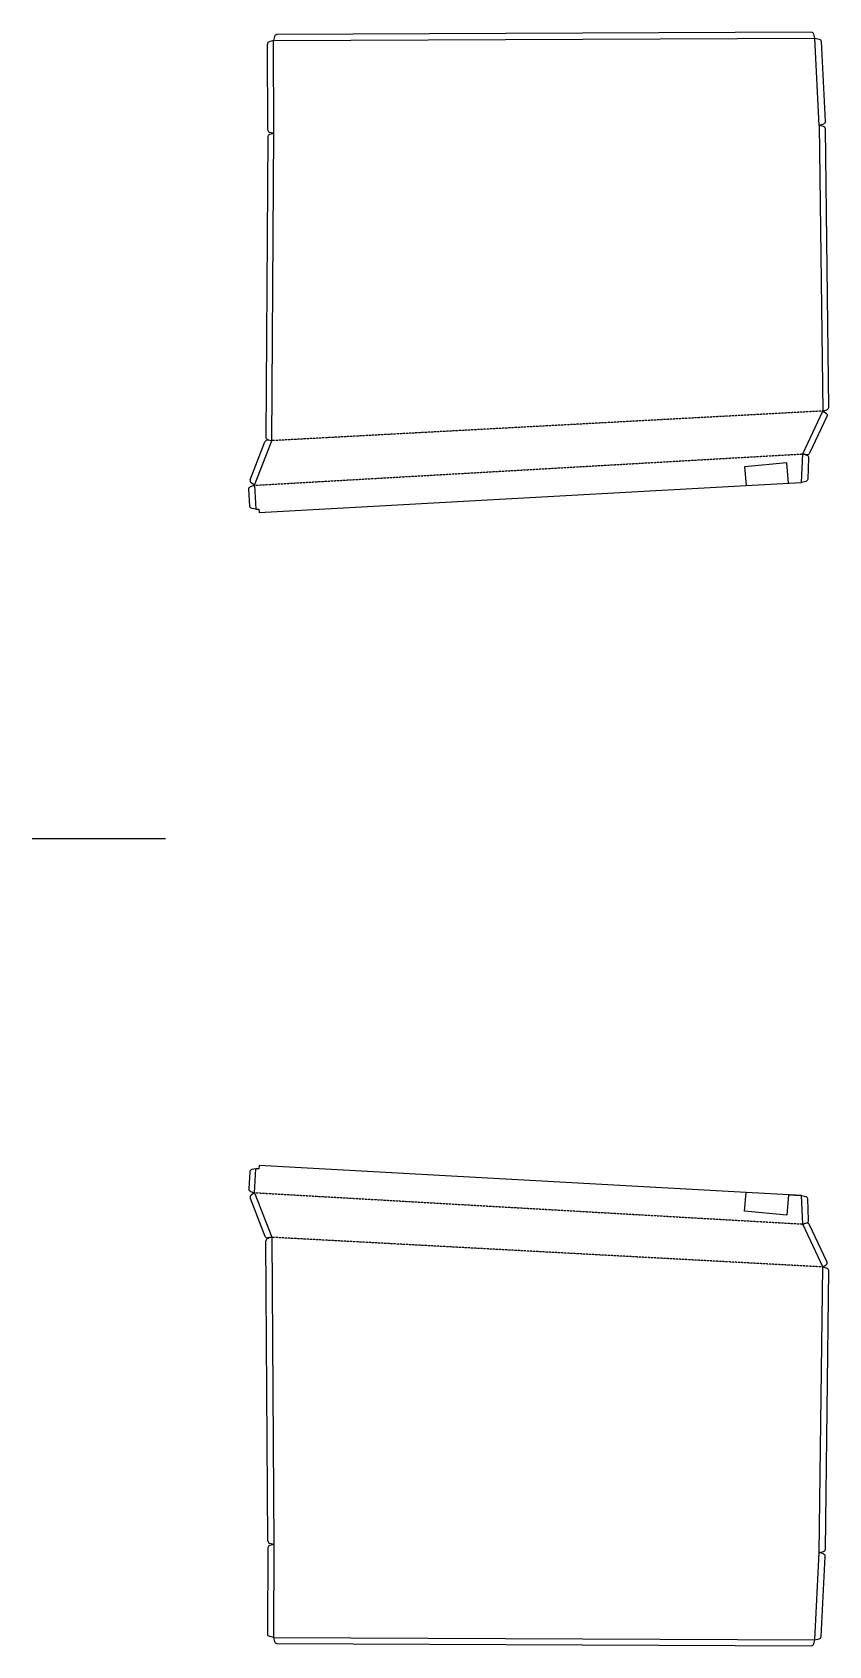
# Model space of a CAD drawing. Header units: millimetres. Extents: x -277 to 1320, y -618 to 2618.
import ezdxf

# ---------------------------------------------------------------- set-up
doc = ezdxf.new("R2010")
doc.units = ezdxf.units.MM
doc.linetypes.add('DASHED', pattern=[0.75, 0.5, -0.25])
doc.layers.get('0').update_dxf_attribs({"linetype": 'CONTINUOUS'})
doc.layers.add('1', color=7, linetype='DASHED')

msp = doc.modelspace()

# ---------------------------------------------------------------- linework, layer by layer
for p, q in [((195.6, 2421.9), (194.7, 2594.3)), ((206.6, 2601.4), (198.3, 2599.1)), ((207.6, 2414.9), (206.6, 2601.4)), ((207.6, 2414.9), (199.3, 2417.1)), ((160.3, 1720.3), (189.8, 1796.7)), ((169, 1709.4), (203.5, 1798.9)), ((203.5, 1798.9), (195, 1799.8)), ((1236, 1754.7), (1151.4, 1746.5)), ((1240, 1713.9), (1236, 1754.7)), ((1151.4, 1746.5), (1155.1, 1709.2)), ((1155.1, 1709.2), (1266, 1715.3)), ((1240, 1713.9), (1266, 1715.3)), ((169, 1709.4), (162, 1714.4)), ((178.2, 1654.8), (1155.1, 1709.2)), ((171.8, 1661.4), (177.8, 1661.8)), ((177.8, 1661.8), (178.2, 1654.8)), ((-9.5, 1000), (-276.8, 1000)), ((169, 290.6), (171.8, 338.6)), ((160.3, 279.7), (189.8, 203.3)), ((169, 290.6), (162, 285.6)), ((1151.4, 253.5), (1155.1, 290.8)), ((1240, 286.1), (1236, 245.3)), ((1240, 286.1), (1266, 284.7)), ((1266, 284.7), (1274.3, 282.8)), ((1279.9, 235.2), (1278.2, 278.1)), ((1236, 245.3), (1151.4, 253.5)), ((1268.2, 227.7), (1276.4, 230.2)), ((1308.4, 141.6), (1268.2, 227.7)), ((203.5, 201.1), (195, 200.2)), ((203.5, 201.1), (195.2, 198.8)), ((195.6, -407.9), (191.6, 193.9)), ((1308.4, 141.6), (1316.7, 139.3)), ((1313.6, -424.4), (1320.3, 134.4)), ((207.6, -414.9), (199.3, -412.8)), ((207.6, -414.9), (199.3, -417.1)), ((195.6, -421.9), (194.7, -594.3)), ((1292.6, -606.1), (1301.5, -431.3)), ((1301.5, -431.3), (1309.8, -429.2)), ((206.6, -601.4), (198.3, -599.1)), ((206.6, -601.4), (1292.6, -606.1))]:
    msp.add_line(p, q)
for points in [[(213.6, 2613.4, 0.339454), (208.8, 2609.7), (206.6, 2601.4), (1292.6, 2606.1), (1301, 2604.3, -0.339454), (1305, 2599.7), (1313.1, 2439, -0.339454), (1309.7, 2434), (1301.5, 2431.3), (1308.4, 1858.4), (1315, 1853.8, -0.36397), (1316.6, 1847.6), (1282, 1773.6, -0.339454), (1276.6, 1770.8), (1268.2, 1772.3), (1276.4, 1769.8, -0.339454), (1279.9, 1764.8), (1278.2, 1721.9, -0.339454), (1274.3, 1717.2), (1266, 1715.3), (1268.2, 1772.3), (1308.4, 1858.4), (1316.7, 1860.7, 0.339454), (1320.3, 1865.6), (1313.6, 2424.4, 0.339454), (1309.8, 2429.2), (1301.5, 2431.3), (1292.6, 2606.1), (1290.4, 2614.4, 0.339454), (1285.5, 2618.1)], [(191.6, 1806.1, 0.339454), (195.2, 1801.2), (203.5, 1798.9), (207.6, 2414.9), (199.3, 2412.8, 0.339454), (195.6, 2407.9)], [(171.8, 1661.4), (163.4, 1663.2, -0.339454), (159.4, 1667.8), (157.4, 1701.6, -0.339454), (160.8, 1706.7), (169, 1709.4)], [(207.6, -414.9), (206.6, -601.4), (208.8, -609.7, 0.339454), (213.6, -613.4), (1285.5, -618.1, 0.339454), (1290.4, -614.4), (1292.6, -606.1), (1301, -604.3, 0.339454), (1305, -599.7), (1313.1, -439, 0.339454), (1309.7, -434), (1301.5, -431.3), (1308.4, 141.6), (1315, 146.2, 0.36397), (1316.6, 152.4), (1282, 226.4, 0.339454), (1276.6, 229.2), (1268.2, 227.7), (1266, 284.7), (1155.1, 290.8), (178.2, 345.2), (177.8, 338.2), (171.8, 338.6), (163.4, 336.8, 0.339454), (159.4, 332.2), (157.4, 298.4, 0.339454), (160.8, 293.3), (169, 290.6), (203.5, 201.1)]]:
    msp.add_lwpolyline(points, format="xyb", close=True)
for centre, start, end in [((199.7, 2594.3), 105.3038, 180.3038), ((200.6, 2421.9), 180.3038, 255.3038), ((194.4, 1794.9), 83.9176, 158.9176), ((165, 1718.5), 158.9176, 233.9176), ((165, 281.5), 126.0824, 201.0824), ((1273.2, 277.9), 2.2276, 77.2276), ((1274.9, 235), -72.7724, 2.2276), ((194.4, 205.1), 201.0824, 276.0824), ((196.6, 194), 105.3814, 180.3814), ((1315.3, 134.5), -0.6925, 74.3075), ((200.6, -407.9), 180.3814, 255.3814), ((200.6, -421.9), 104.6962, 179.6962), ((1308.6, -424.4), 284.3075, 359.3075), ((199.7, -594.3), 179.6962, 254.6962)]:
    msp.add_arc(centre, 5, start, end)
at = {"layer": '1'}
for p, q in [((1308.4, 1858.4), (203.5, 1798.9)), ((169, 1709.4), (1268.2, 1772.3)), ((169, 290.6), (1268.2, 227.7)), ((1308.4, 141.6), (203.5, 201.1))]:
    msp.add_line(p, q, dxfattribs=at)

doc.saveas('drawing.dxf')
